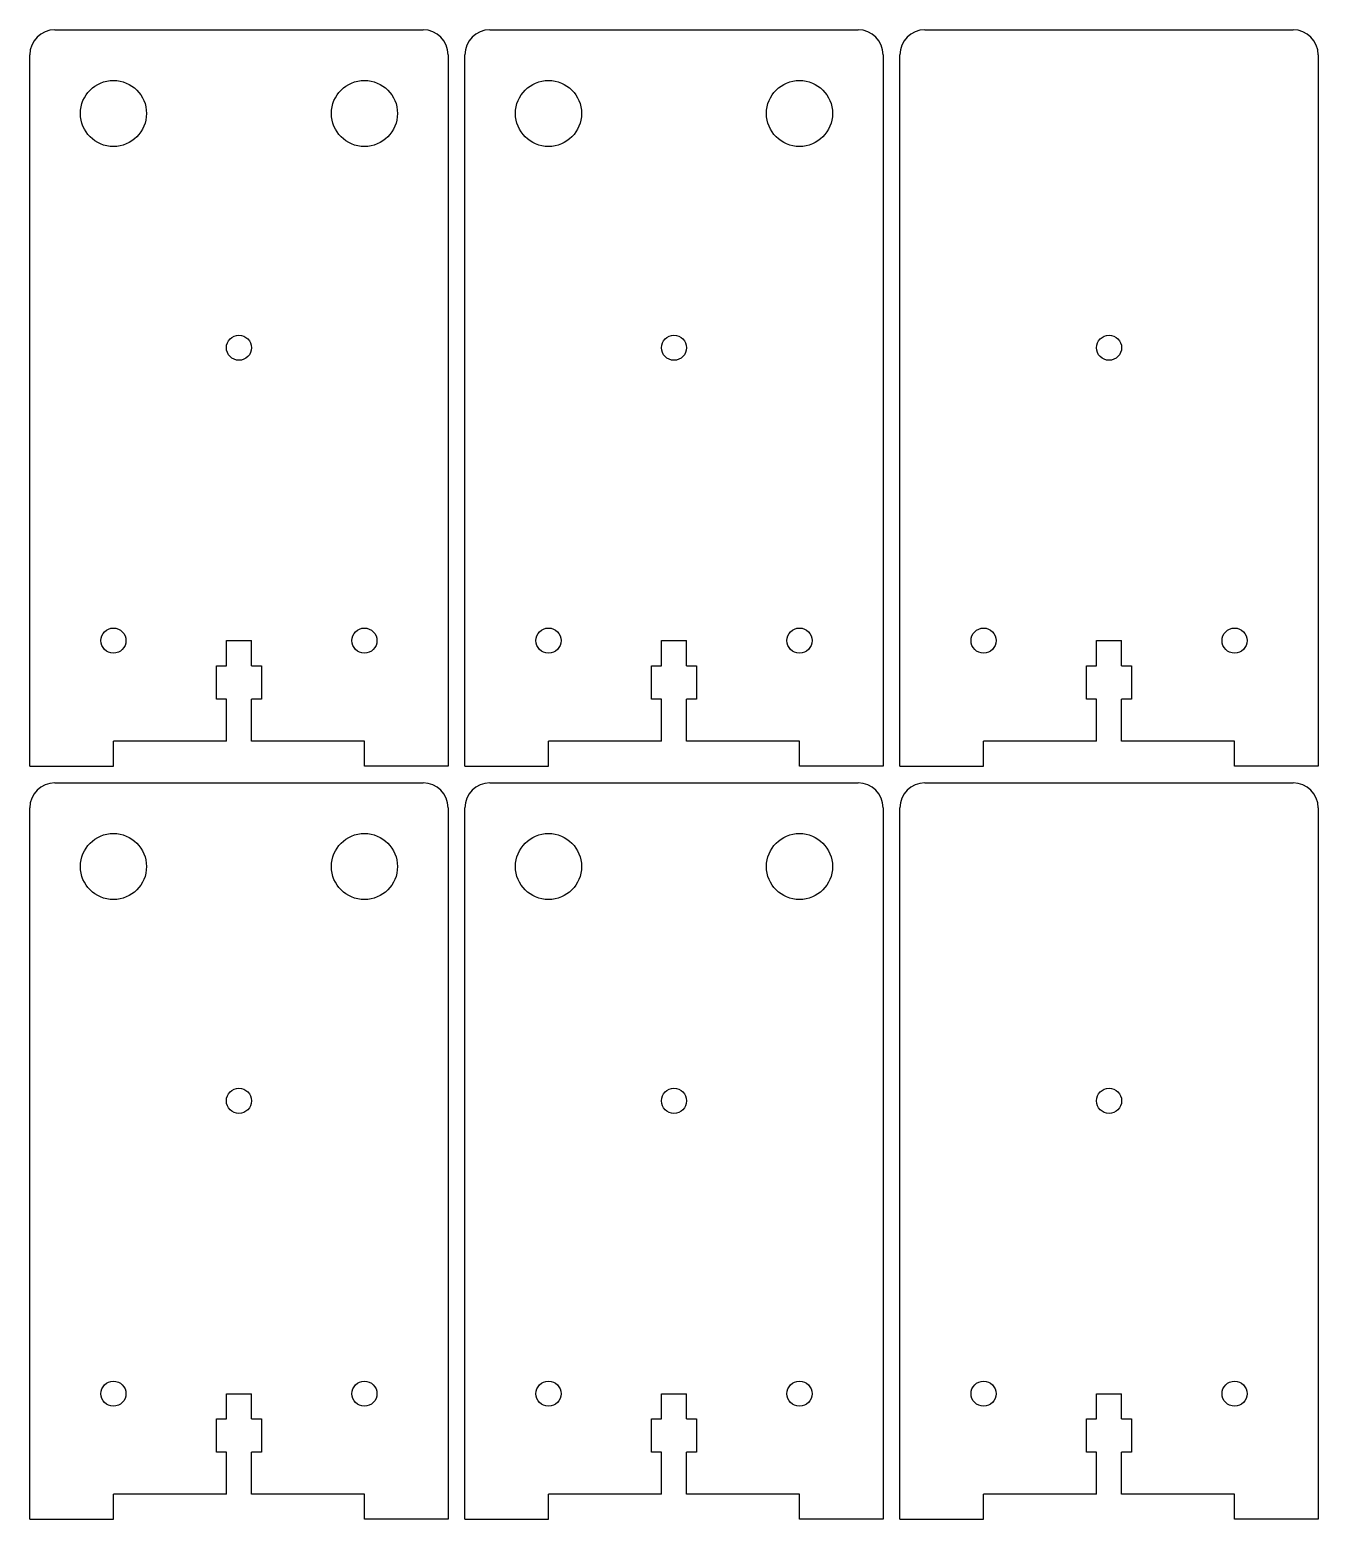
# Model space of a CAD drawing. Header units: millimetres. Extents: x 0 to 154, y 0 to 178.
import ezdxf

# ---------------------------------------------------------------- set-up
doc = ezdxf.new("R2010")
doc.units = ezdxf.units.MM
doc.layers.get('0').update_dxf_attribs({"linetype": 'CONTINUOUS', "lineweight": 25, "true_color": 0x000000})

msp = doc.modelspace()

# ---------------------------------------------------------------- linework, layer by layer
for p, q in [((3, 178), (47, 178)), ((55, 178), (99, 178)), ((107, 178), (151, 178)), ((0, 90), (0, 175)), ((50, 175), (50, 90)), ((52, 90), (52, 175)), ((102, 175), (102, 90)), ((104, 90), (104, 175)), ((154, 175), (154, 90)), ((23.5, 105), (26.5, 105)), ((23.5, 102), (23.5, 105)), ((26.5, 102), (26.5, 105)), ((75.5, 105), (78.5, 105)), ((75.5, 102), (75.5, 105)), ((78.5, 102), (78.5, 105)), ((127.5, 105), (130.5, 105)), ((127.5, 102), (127.5, 105)), ((130.5, 102), (130.5, 105)), ((22.3, 98), (22.3, 102)), ((22.3, 102), (23.5, 102)), ((26.5, 102), (27.7, 102)), ((27.7, 102), (27.7, 98)), ((74.3, 98), (74.3, 102)), ((74.3, 102), (75.5, 102)), ((78.5, 102), (79.7, 102)), ((79.7, 102), (79.7, 98)), ((126.3, 98), (126.3, 102)), ((126.3, 102), (127.5, 102)), ((130.5, 102), (131.7, 102)), ((131.7, 102), (131.7, 98)), ((23.5, 98), (22.3, 98)), ((23.5, 93), (23.5, 98)), ((27.7, 98), (26.5, 98)), ((26.5, 93), (26.5, 98)), ((75.5, 98), (74.3, 98)), ((75.5, 93), (75.5, 98)), ((79.7, 98), (78.5, 98)), ((78.5, 93), (78.5, 98)), ((127.5, 98), (126.3, 98)), ((127.5, 93), (127.5, 98)), ((131.7, 98), (130.5, 98)), ((130.5, 93), (130.5, 98)), ((10, 90), (10, 93)), ((23.5, 93), (10, 93)), ((40, 93), (26.5, 93)), ((40, 90), (40, 93)), ((62, 90), (62, 93)), ((75.5, 93), (62, 93)), ((92, 93), (78.5, 93)), ((92, 90), (92, 93)), ((114, 90), (114, 93)), ((127.5, 93), (114, 93)), ((144, 93), (130.5, 93)), ((144, 90), (144, 93)), ((0, 90), (10, 90)), ((50, 90), (40, 90)), ((52, 90), (62, 90)), ((102, 90), (92, 90)), ((104, 90), (114, 90)), ((154, 90), (144, 90)), ((3, 88), (47, 88)), ((55, 88), (99, 88)), ((107, 88), (151, 88)), ((0, 0), (0, 85)), ((50, 85), (50, 0)), ((52, 0), (52, 85)), ((102, 85), (102, 0)), ((104, 0), (104, 85)), ((154, 85), (154, 0)), ((23.5, 15), (26.5, 15)), ((23.5, 12), (23.5, 15)), ((26.5, 12), (26.5, 15)), ((75.5, 15), (78.5, 15)), ((75.5, 12), (75.5, 15)), ((78.5, 12), (78.5, 15)), ((127.5, 15), (130.5, 15)), ((127.5, 12), (127.5, 15)), ((130.5, 12), (130.5, 15)), ((22.3, 8), (22.3, 12)), ((22.3, 12), (23.5, 12)), ((26.5, 12), (27.7, 12)), ((27.7, 12), (27.7, 8)), ((74.3, 8), (74.3, 12)), ((74.3, 12), (75.5, 12)), ((78.5, 12), (79.7, 12)), ((79.7, 12), (79.7, 8)), ((126.3, 8), (126.3, 12)), ((126.3, 12), (127.5, 12)), ((130.5, 12), (131.7, 12)), ((131.7, 12), (131.7, 8)), ((23.5, 8), (22.3, 8)), ((23.5, 3), (23.5, 8)), ((27.7, 8), (26.5, 8)), ((26.5, 3), (26.5, 8)), ((75.5, 8), (74.3, 8)), ((75.5, 3), (75.5, 8)), ((79.7, 8), (78.5, 8)), ((78.5, 3), (78.5, 8)), ((127.5, 8), (126.3, 8)), ((127.5, 3), (127.5, 8)), ((131.7, 8), (130.5, 8)), ((130.5, 3), (130.5, 8)), ((10, 0), (10, 3)), ((23.5, 3), (10, 3)), ((40, 3), (26.5, 3)), ((40, 0), (40, 3)), ((62, 0), (62, 3)), ((75.5, 3), (62, 3)), ((92, 3), (78.5, 3)), ((92, 0), (92, 3)), ((114, 0), (114, 3)), ((127.5, 3), (114, 3)), ((144, 3), (130.5, 3)), ((144, 0), (144, 3)), ((0, 0), (10, 0)), ((50, 0), (40, 0)), ((52, 0), (62, 0)), ((102, 0), (92, 0)), ((104, 0), (114, 0)), ((154, 0), (144, 0))]:
    msp.add_line(p, q)
for centre, radius in [((10, 168), 3.95), ((40, 168), 3.95), ((62, 168), 3.95), ((92, 168), 3.95), ((25, 140), 1.5), ((77, 140), 1.5), ((129, 140), 1.5), ((10, 105), 1.5), ((40, 105), 1.5), ((62, 105), 1.5), ((92, 105), 1.5), ((114, 105), 1.5), ((144, 105), 1.5), ((10, 78), 3.95), ((40, 78), 3.95), ((62, 78), 3.95), ((92, 78), 3.95), ((25, 50), 1.5), ((77, 50), 1.5), ((129, 50), 1.5), ((10, 15), 1.5), ((40, 15), 1.5), ((62, 15), 1.5), ((92, 15), 1.5), ((114, 15), 1.5), ((144, 15), 1.5)]:
    msp.add_circle(centre, radius)
for centre, start, end in [((3, 175), 90, 180), ((47, 175), 0, 90), ((55, 175), 90, 180), ((99, 175), 0, 90), ((107, 175), 90, 180), ((151, 175), 0, 90), ((3, 85), 90, 180), ((47, 85), 0, 90), ((55, 85), 90, 180), ((99, 85), 0, 90), ((107, 85), 90, 180), ((151, 85), 0, 90)]:
    msp.add_arc(centre, 3, start, end)

doc.saveas('drawing.dxf')
